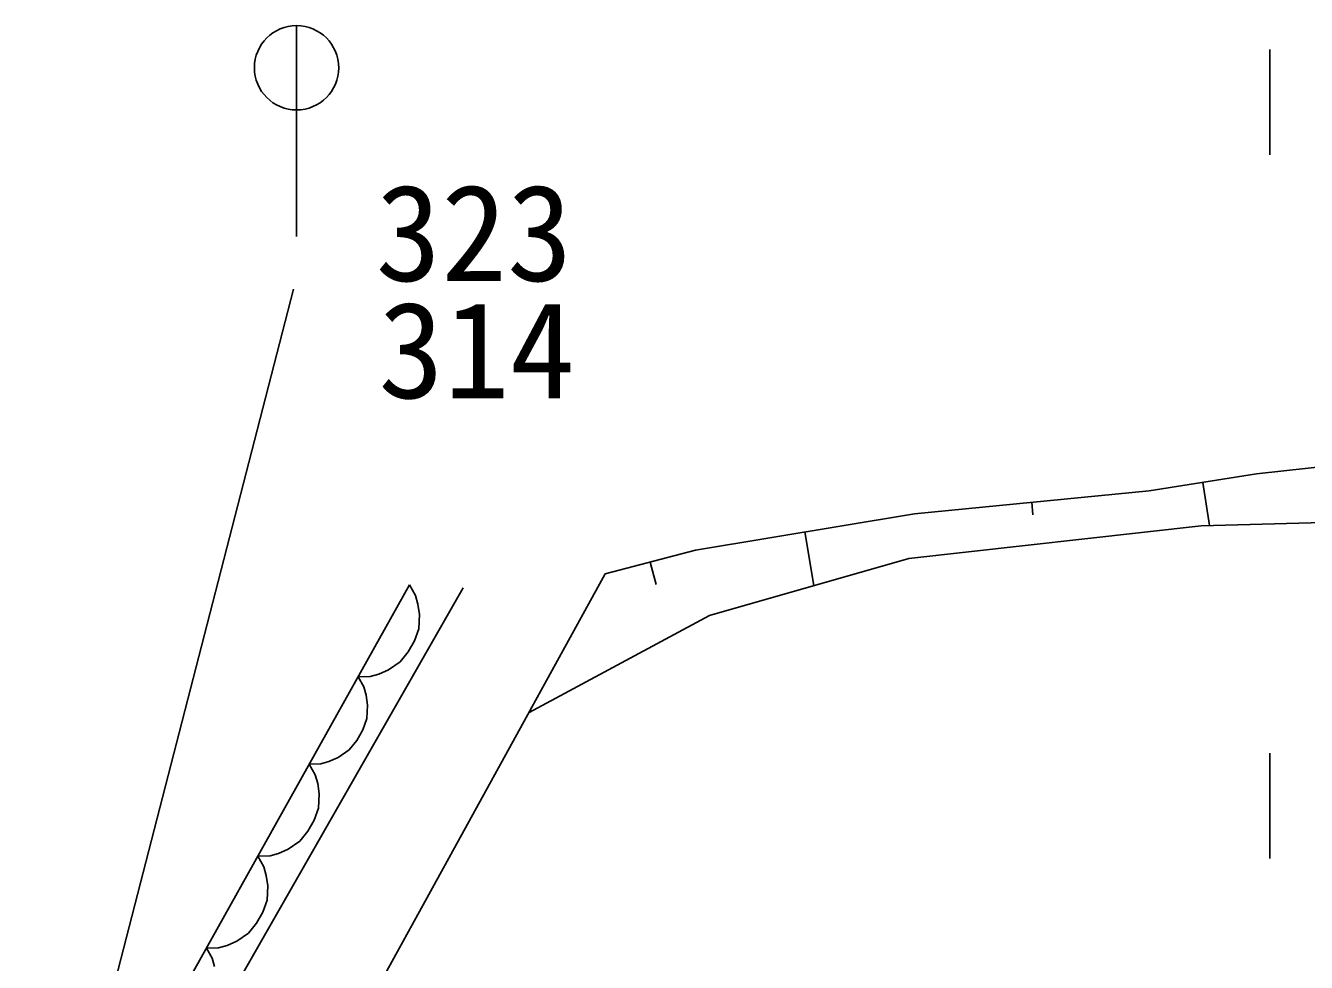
# Model space of a CAD drawing. Units: millimetres, scale not verified. Extents: x 40000 to 680000, y 20000 to 380000.
# Drawn here: x 516034 to 540348, y 283512 to 301291 of the extents above; entities that cross this region are included whole.
import ezdxf
from ezdxf.enums import TextEntityAlignment as Align

# ---------------------------------------------------------------- set-up
doc = ezdxf.new("R2010")
doc.units = ezdxf.units.MM
doc.header["$LTSCALE"] = 1000
doc.layers.add('M-BGD', color=7, linetype='Continuous', lineweight=25)
doc.layers.add('M-STR-STRC', color=7, linetype='Continuous', lineweight=25)
doc.styles.add('ＭＳ ゴシック', font='')
doc.styles.get('ＭＳ ゴシック').set_extended_font_data('MS Gothic')

msp = doc.modelspace()

# ---------------------------------------------------------------- linework, layer by layer
at = {"layer": 'M-BGD'}
for p, q in [((539654, 300840), (539654, 298840)), ((539401, 292781), (546625, 293589)), ((537360, 292461), (539401, 292781)), ((538381, 292621), (538510, 291801)), ((532905, 292027), (537360, 292461)), ((528748, 291337), (532905, 292027)), ((535133, 292244), (535156, 292005)), ((532801, 291177), (538348, 291799)), ((538348, 291799), (543809, 291950)), ((530827, 291682), (530996, 290662)), ((527039, 290884), (528748, 291337)), ((527893, 291110), (528006, 290686)), ((529015, 290097), (532801, 291177)), ((527039, 290884), (519291, 276806)), ((516617, 278685), (523320, 290677)), ((524340, 290622), (517641, 278905)), ((523436, 290475), (523320, 290677)), ((523482, 290311), (523436, 290475)), ((523509, 290113), (523482, 290311)), ((523496, 289845), (523509, 290113)), ((525592, 288255), (529015, 290097)), ((523414, 289616), (523496, 289845)), ((523297, 289407), (523414, 289616)), ((523145, 289217), (523297, 289407)), ((522923, 289066), (523145, 289217)), ((522344, 288931), (522577, 288938)), ((522454, 288739), (522344, 288931)), ((522577, 288938), (522740, 288985)), ((522740, 288985), (522923, 289066)), ((522498, 288584), (522454, 288739)), ((522523, 288396), (522498, 288584)), ((522512, 288141), (522523, 288396)), ((522433, 287923), (522512, 288141)), ((522322, 287724), (522433, 287923)), ((522178, 287544), (522322, 287724)), ((521793, 287323), (521967, 287401)), ((521967, 287401), (522178, 287544)), ((539654, 287484), (539654, 285484)), ((521417, 287273), (521638, 287280)), ((521533, 287070), (521417, 287273)), ((521638, 287280), (521793, 287323)), ((521579, 286907), (521533, 287070)), ((521606, 286709), (521579, 286907)), ((521593, 286441), (521606, 286709)), ((521511, 286212), (521593, 286441)), ((521394, 286002), (521511, 286212)), ((521242, 285812), (521394, 286002)), ((521020, 285661), (521242, 285812)), ((520441, 285527), (520674, 285534)), ((520557, 285325), (520441, 285527)), ((520674, 285534), (520837, 285580)), ((520837, 285580), (521020, 285661)), ((520603, 285161), (520557, 285325)), ((520630, 284963), (520603, 285161)), ((520618, 284695), (520630, 284963)), ((520535, 284466), (520618, 284695)), ((520266, 284067), (520418, 284257)), ((520418, 284257), (520535, 284466)), ((520044, 283916), (520266, 284067)), ((519465, 283781), (519698, 283788)), ((519575, 283589), (519465, 283781)), ((519698, 283788), (519862, 283835)), ((519862, 283835), (520044, 283916)), ((519619, 283434), (519575, 283589))]:
    msp.add_line(p, q, dxfattribs=at)
at = {"layer": 'M-STR-STRC'}
for p, q in [((521177, 301291), (521177, 297291)), ((521119, 296288), (516034, 276573))]:
    msp.add_line(p, q, dxfattribs=at)
msp.add_circle((521177, 300491), 800, dxfattribs=at)

# ---------------------------------------------------------------- texts
at = {"layer": 'M-STR-STRC', "style": 'ＭＳ ゴシック'}
for s, p in [('323', (522677, 295894)), ('314', (522729, 293670))]:
    msp.add_text(s, height=1833, dxfattribs=at).set_placement(p, align=Align.BOTTOM_LEFT)

doc.saveas('drawing.dxf')
